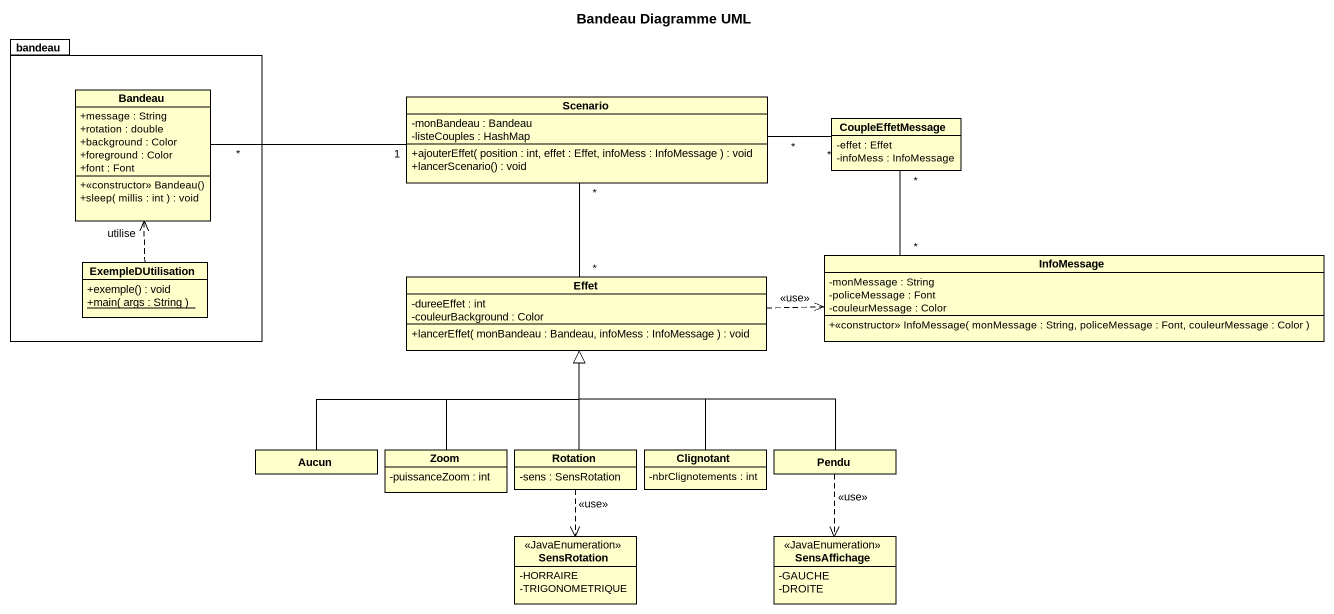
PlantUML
@startuml
title Bandeau Diagramme UML
hide circle
hide empty members
skinparam classAttributeIconSize 0
package bandeau {
  class Bandeau {
    +message : String
    +rotation : double
    +background : Color
    +foreground : Color
    +font : Font
    +<<constructor>> Bandeau()
    +sleep( millis : int ) : void
  }
  class ExempleDUtilisation {
    +exemple() : void
    {static} +main( args : String )
  }
}
class Scenario {
  -monBandeau : Bandeau
  -listeCouples : HashMap
  +ajouterEffet( position : int, effet : Effet, infoMess : InfoMessage ) : void
  +lancerScenario() : void
}
class CoupleEffetMessage {
  -effet : Effet
  -infoMess : InfoMessage
}
class Effet {
  -dureeEffet : int
  -couleurBackground : Color
  +lancerEffet( monBandeau : Bandeau, infoMess : InfoMessage ) : void
}
class InfoMessage {
  -monMessage : String
  -policeMessage : Font
  -couleurMessage : Color
  +<<constructor>> InfoMessage( monMessage : String, policeMessage : Font, couleurMessage : Color )
}
class Aucun
class Zoom {
  -puissanceZoom : int
}
class Rotation {
  -sens : SensRotation
}
class Clignotant {
  -nbrClignotements : int
}
class Pendu
class SensRotation <<JavaEnumeration>> {
  -HORRAIRE
  -TRIGONOMETRIQUE
}
class SensAffichage <<JavaEnumeration>> {
  -GAUCHE
  -DROITE
}
Bandeau "*" -right- "1" Scenario
Scenario "*" -- "*" Effet
CoupleEffetMessage "*" -left- "*" Scenario
ExempleDUtilisation .up.> Bandeau : utilise
Effet .right.> InfoMessage : <<use>>
InfoMessage "*" -up- "*" CoupleEffetMessage
Aucun -right-|> Effet
Zoom -up-|> Effet
Rotation -up-|> Effet
Rotation ..> SensRotation : <<use>>
Clignotant -up-|> Effet
Pendu -left-|> Effet
Pendu ..> SensAffichage : <<use>>
@enduml
